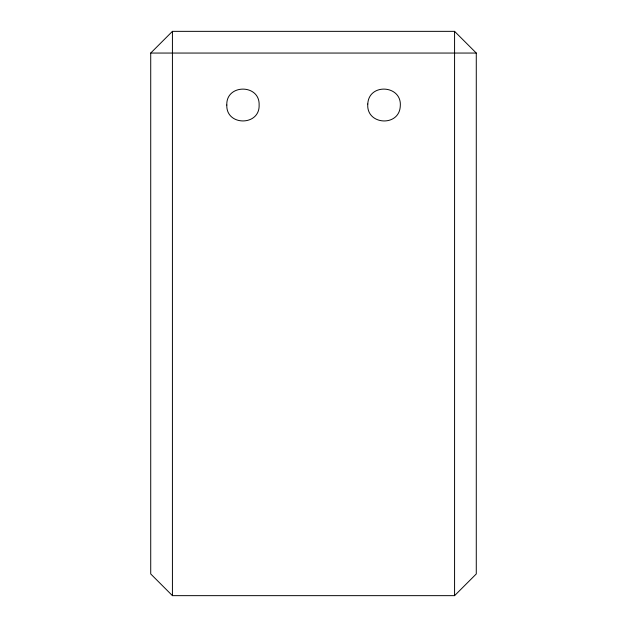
<?xml version="1.0" encoding="UTF-8"?>
<svg xmlns="http://www.w3.org/2000/svg" width="627" height="627" viewBox="0 0 627 627"><rect width="100%" height="100%" fill="white"/><g stroke="black" fill="none" stroke-linecap="round" stroke-linejoin="round"><path stroke-width="0.94" d="M150.723 53.052L172.425 31.35L454.575 31.35L476.277 53.052L476.277 573.948L454.575 595.65L172.425 595.65L150.723 573.948L150.723 53.052L476.277 53.052M454.575 31.35L454.575 595.65M172.425 31.35L172.425 595.65M367.79 104.004C366.027 125.149 399.391 127.25 400.285 106.049C402.048 84.904 368.684 82.803 367.79 104.004M226.802 105.022C225.979 126.223 259.954 126.239 259.123 105.022C259.946 83.83 225.971 83.814 226.802 105.022"/></g></svg>
